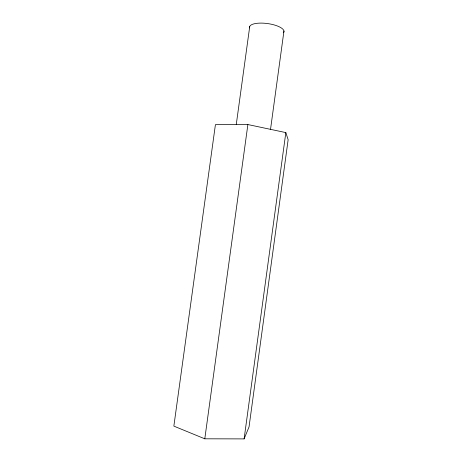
<?xml version="1.0" encoding="UTF-8"?>
<svg xmlns="http://www.w3.org/2000/svg" width="462" height="462" viewBox="0 0 462 462"><rect width="100%" height="100%" fill="white"/><g stroke="black" fill="none" stroke-linecap="round" stroke-linejoin="round"><path stroke-width="0.69" d="M204.793 438.808L247.88 124.549L285.834 132.594L288.144 139.726L249.041 426.905L244.109 438.9L204.793 438.808L173.856 426.12L215.419 124.642L247.88 124.549M270.53 129.337L283.957 31.035M244.109 438.9L285.834 132.594M236.244 124.671L249.746 26.409M249.688 27.934A17.354 5.81 7.8 0 1 267.481 23.55A17.354 5.81 7.8 0 1 283.651 32.525"/></g></svg>
